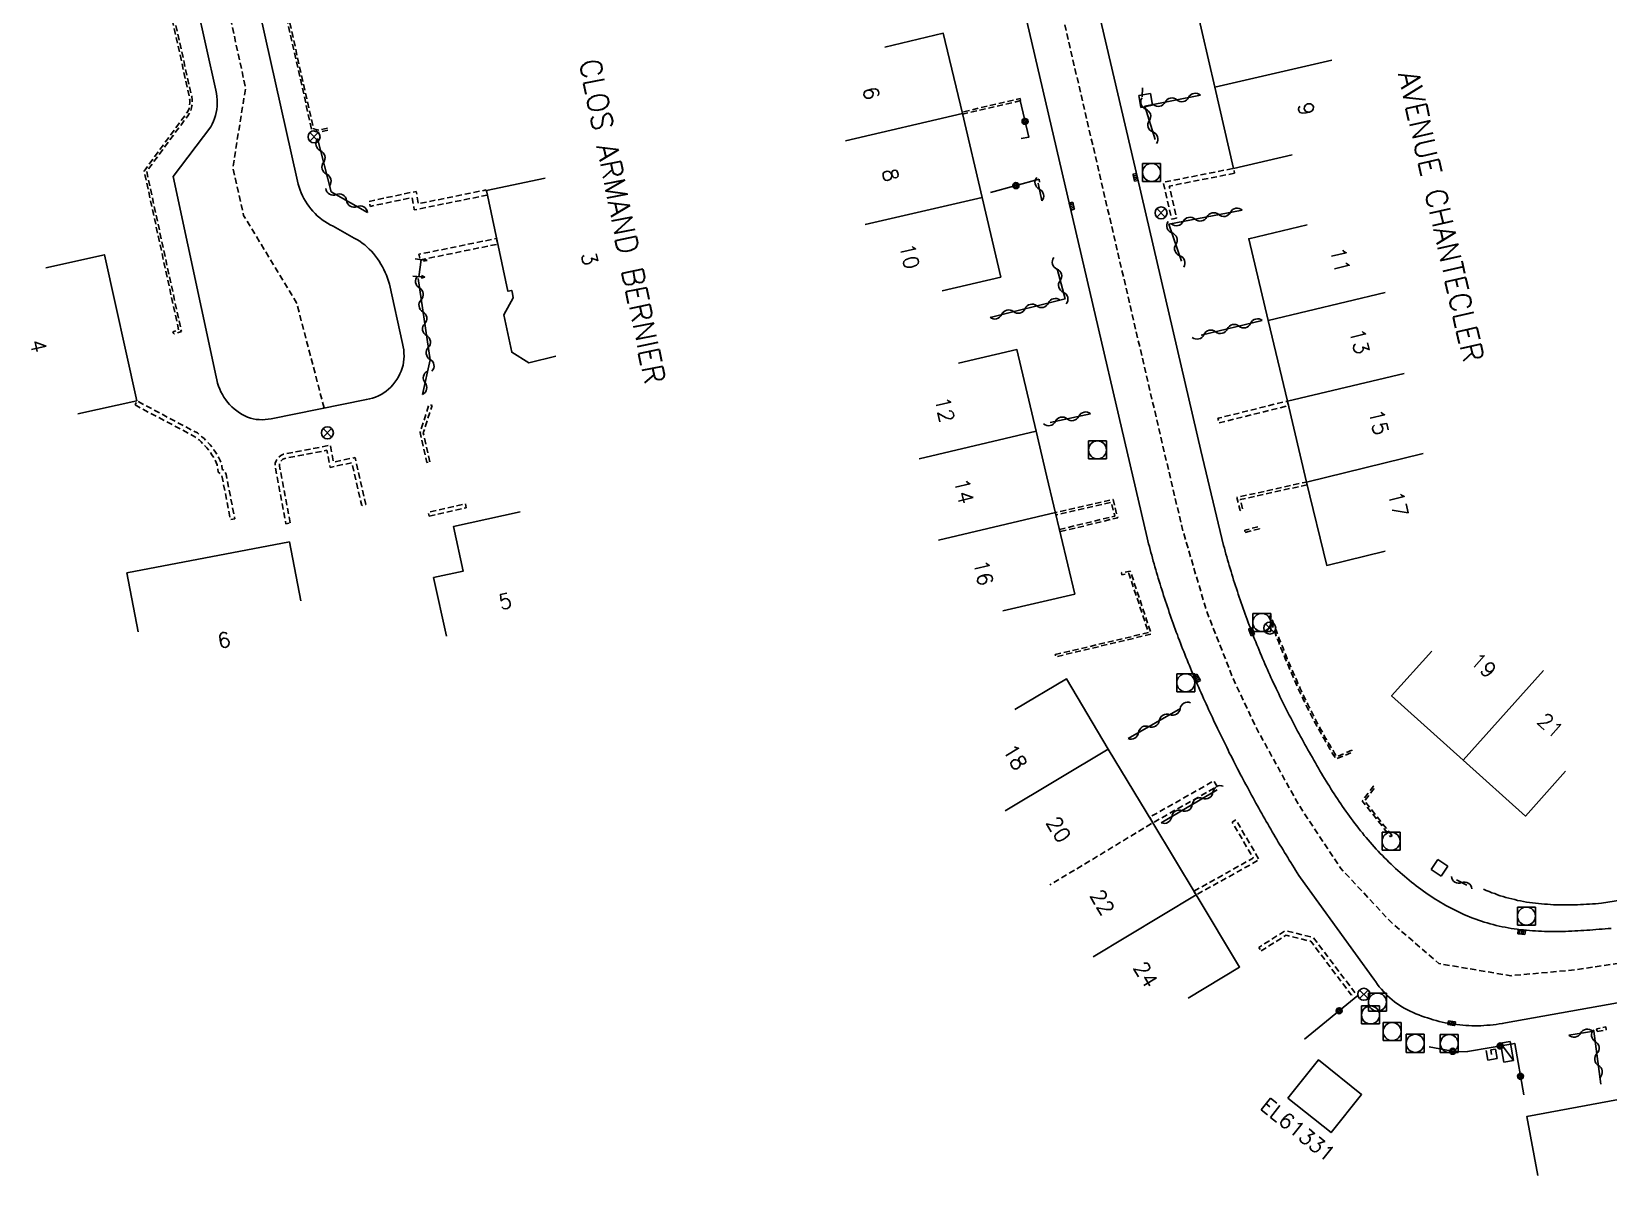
# Model space of a CAD drawing. Header units: millimetres. Extents: x 150037 to 150985, y 153000 to 154000.
# Drawn here: x 150266 to 150397.4, y 153149.7 to 153244.9 of the extents above; entities that cross this region are included whole.
import ezdxf
from ezdxf.enums import TextEntityAlignment as Align

# ---------------------------------------------------------------- set-up
doc = ezdxf.new("R2010")
doc.units = ezdxf.units.MM
doc.linetypes.add('DASHED', pattern=[0.75, 0.5, -0.25])
doc.layers.get('0').update_dxf_attribs({"linetype": 'CONTINUOUS'})
for name, color, linetype in [('W0001', 6, 'DASHED'), ('W0008', 7, 'CONTINUOUS'), ('W0100', 7, 'CONTINUOUS'), ('W0105', 7, 'CONTINUOUS'), ('W0112', 1, 'DASHED'), ('W0302', 3, 'CONTINUOUS'), ('W0310', 3, 'CONTINUOUS'), ('W0322', 7, 'CONTINUOUS'), ('W0400', 7, 'CONTINUOUS'), ('W0420', 7, 'CONTINUOUS'), ('W0432', 7, 'CONTINUOUS'), ('W0469', 7, 'CONTINUOUS'), ('W0984', 7, 'CONTINUOUS'), ('W0989', 7, 'CONTINUOUS'), ('W0991', 7, 'CONTINUOUS'), ('W1102', 7, 'CONTINUOUS')]:
    doc.layers.add(name, color=color, linetype=linetype)
doc.styles.get("Standard").update_dxf_attribs({"font": 'romans.shx', "width": 0.85})

# ---------------------------------------------------------------- blocks, each defined once
blk = doc.blocks.new('T432')
at = {"flags": 128}
for points in [[(-0.4, 2.1), (-0.4, 1.3)], [(-0.39, 2.1), (0.41, 2.1)], [(0, 1.7), (0.4, 1.7)], [(0.4, 1.3), (0.4, 1.7)], [(0.8, 0.8), (-0.8, 0.8)], [(-0.8, 0.8), (-0.8, 0)], [(0.8, 0.8), (-0.8, 0)], [(-0.8, 0), (0.8, 0)], [(-0.4, 1.3), (0.4, 1.3)], [(0.8, 0), (0.8, 0.8)]]:
    blk.add_lwpolyline(points, dxfattribs=at)
blk = doc.blocks.new('T420')
for p, q in [((0.75, 0.75), (-0.75, 0.75)), ((-0.75, 0.75), (-0.75, -0.75)), ((0.75, 0.75), (0.75, -0.75)), ((0.75, -0.75), (-0.75, -0.75))]:
    blk.add_line(p, q)
blk.add_ellipse((0, 0), major_axis=(-0.53, 0.53), ratio=1, start_param=3.926991, end_param=10.210176)
blk = doc.blocks.new('T400')
for p, q in [((-0.15, 0.3), (0.15, 0.3)), ((-0.15, -0.25), (-0.15, 0.3)), ((-0.15, 0.15), (0.15, 0.15)), ((-0.15, 0), (0.15, 0)), ((0.15, 0.3), (0.15, -0.25)), ((-0.15, -0.15), (0.15, -0.15)), ((-0.15, -0.25), (-0.15, -0.3)), ((-0.15, -0.3), (0.15, -0.3)), ((0.15, -0.3), (0.15, -0.25))]:
    blk.add_line(p, q)
blk = doc.blocks.new('t112o')
at = {"color": 0, "linetype": 'Continuous'}
for p, q in [((-0.5, 0.5), (0.5, 0.5)), ((-0.5, -0.5), (-0.5, 0.5)), ((0.5, 0.5), (0.5, -0.5)), ((0.5, -0.5), (-0.5, -0.5))]:
    blk.add_line(p, q, dxfattribs=at)
blk = doc.blocks.new('t105o')
for p, q in [((-0.5, 0), (0.5, 0)), ((0.5, 0), (0.2, 0.1)), ((0.5, 0), (0.2, -0.1))]:
    blk.add_line(p, q)
blk = doc.blocks.new('t322o')
at = {"color": 0, "linetype": 'Continuous'}
for radius in [0.25, 0.15]:
    blk.add_circle((0, 0), radius, dxfattribs=at)
blk = doc.blocks.new('t310o')
at = {"color": 0, "linetype": 'Continuous'}
for centre, start, end in [((-0.5, 0.38), 216.8699, 323.1304), ((0.5, -0.37), 36.8699, 143.1303)]:
    blk.add_arc(centre, 0.625, start, end, dxfattribs=at)
blk = doc.blocks.new('T469')
at = {"color": 0, "linetype": 'Continuous', "flags": 128}
for points in [[(-0.35, 0.35), (0.35, -0.35)], [(-0.35, -0.35), (0.35, 0.35)]]:
    blk.add_lwpolyline(points, dxfattribs=at)
at = {"color": 0, "linetype": 'Continuous'}
blk.add_circle((0, 0), 0.5, dxfattribs=at)

msp = doc.modelspace()

# ---------------------------------------------------------------- linework, layer by layer
at = {"layer": 'W0001', "flags": 128}
for points in [[(150426.51, 153170.37), (150415.89, 153170.28), (150407.32, 153168.74), (150394.54, 153166.83), (150389.23, 153166.35), (150383.24, 153167.36), (150379.26, 153170.8), (150375.07, 153175.28), (150371.51, 153180.66), (150368.05, 153186.94), (150366.1, 153191.09), (150363.87, 153196.76), (150361.89, 153203.5), (150360.4, 153209.82), (150358.88, 153216.33), (150352.5, 153243.7), (150345.45, 153273.85), (150343.01, 153284.16)], [(150290.4, 153213.6), (150288.11, 153222.34), (150283.69, 153229.63), (150282.8, 153233.63), (150283.86, 153240.24), (150282.46, 153246.65), (150278.96, 153262.34), (150277.41, 153269.58)]]:
    msp.add_lwpolyline(points, dxfattribs=at)
at = {"layer": 'W0008', "flags": 128}
for points in [[(150341.89, 153275.95), (150352.54, 153230.32), (150358.95, 153202.78), (150359.01, 153202.54), (150359.07, 153202.3), (150359.13, 153202.06), (150359.2, 153201.82), (150359.26, 153201.58), (150359.33, 153201.34), (150359.39, 153201.1), (150359.46, 153200.86), (150359.53, 153200.62), (150359.59, 153200.38), (150359.66, 153200.14), (150359.73, 153199.9), (150359.8, 153199.66), (150359.87, 153199.43), (150359.95, 153199.19), (150360.02, 153198.95), (150360.09, 153198.71), (150360.17, 153198.48), (150360.24, 153198.24), (150360.32, 153198), (150360.39, 153197.77), (150360.47, 153197.53), (150360.55, 153197.3), (150360.63, 153197.06), (150360.71, 153196.82), (150360.79, 153196.59), (150360.87, 153196.35), (150360.95, 153196.12), (150361.03, 153195.89), (150361.12, 153195.65), (150361.2, 153195.42), (150361.29, 153195.19), (150361.37, 153194.95), (150361.46, 153194.72), (150361.54, 153194.49), (150361.63, 153194.25), (150361.72, 153194.02), (150361.81, 153193.79), (150361.9, 153193.56), (150361.99, 153193.33), (150362.08, 153193.1), (150362.18, 153192.86), (150362.27, 153192.63), (150362.36, 153192.4), (150362.46, 153192.17), (150362.55, 153191.94), (150362.65, 153191.71), (150362.75, 153191.48), (150362.84, 153191.26), (150362.94, 153191.03), (150363.04, 153190.8), (150363.14, 153190.57), (150363.24, 153190.34), (150363.34, 153190.11), (150363.44, 153189.88), (150363.55, 153189.65), (150363.65, 153189.42), (150363.75, 153189.2), (150363.85, 153188.97), (150363.96, 153188.74), (150364.06, 153188.51), (150364.17, 153188.29), (150364.27, 153188.06), (150364.38, 153187.83), (150364.48, 153187.61), (150364.59, 153187.38), (150364.7, 153187.16), (150364.8, 153186.93), (150364.91, 153186.7), (150365.02, 153186.48), (150365.13, 153186.25), (150365.24, 153186.03), (150365.35, 153185.81), (150365.46, 153185.58), (150365.57, 153185.36), (150365.68, 153185.13), (150365.79, 153184.91), (150365.91, 153184.69), (150366.02, 153184.47), (150366.13, 153184.24), (150366.24, 153184.02), (150366.36, 153183.8), (150366.47, 153183.58), (150366.59, 153183.36), (150366.7, 153183.13), (150366.82, 153182.91), (150366.94, 153182.69), (150367.05, 153182.47), (150367.17, 153182.25), (150367.29, 153182.03), (150367.41, 153181.81), (150367.53, 153181.59), (150367.65, 153181.37), (150367.77, 153181.15), (150367.89, 153180.94), (150368.01, 153180.72), (150368.13, 153180.5), (150368.25, 153180.28), (150368.37, 153180.06), (150368.49, 153179.85), (150368.62, 153179.63), (150368.74, 153179.41), (150368.86, 153179.19), (150368.99, 153178.98), (150369.11, 153178.76), (150369.24, 153178.55), (150369.37, 153178.33), (150369.49, 153178.11), (150369.62, 153177.9), (150369.75, 153177.68), (150369.87, 153177.47), (150370, 153177.25), (150370.13, 153177.04), (150370.26, 153176.83), (150370.39, 153176.61), (150370.52, 153176.4), (150370.65, 153176.19), (150370.78, 153175.97), (150370.91, 153175.76), (150371.04, 153175.55), (150371.18, 153175.34), (150371.31, 153175.12), (150371.44, 153174.91), (150371.58, 153174.7), (150371.71, 153174.49), (150377.83, 153166.05), (150377.98, 153165.84), (150378.13, 153165.62), (150378.28, 153165.42), (150378.45, 153165.22), (150378.62, 153165.03), (150378.79, 153164.85), (150378.97, 153164.67), (150379.16, 153164.5), (150379.35, 153164.34), (150379.55, 153164.18), (150379.75, 153164.03), (150379.96, 153163.89), (150380.17, 153163.76), (150380.4, 153163.63), (150380.62, 153163.5), (150380.86, 153163.39), (150381.09, 153163.28), (150381.33, 153163.18), (150381.57, 153163.08), (150381.81, 153162.99), (150382.06, 153162.91), (150382.3, 153162.83), (150382.54, 153162.75), (150382.78, 153162.68), (150383.03, 153162.61), (150383.27, 153162.55), (150383.51, 153162.49), (150383.76, 153162.44), (150384.01, 153162.39), (150384.25, 153162.35), (150384.5, 153162.31), (150384.75, 153162.28), (150384.99, 153162.25), (150385.24, 153162.23), (150385.49, 153162.21), (150385.74, 153162.2), (150385.99, 153162.19), (150386.24, 153162.18), (150386.49, 153162.18), (150386.74, 153162.19), (150387, 153162.2), (150387.25, 153162.22), (150387.5, 153162.24), (150387.76, 153162.26), (150388.01, 153162.3), (150388.27, 153162.33), (150388.52, 153162.37), (150388.78, 153162.42), (150416.78, 153167.42)], [(150276.55, 153261.71), (150281.37, 153240.04), (150281.43, 153239.78), (150281.47, 153239.52), (150281.49, 153239.25), (150281.5, 153238.99), (150281.48, 153238.72), (150281.46, 153238.45), (150281.41, 153238.2), (150281.35, 153237.94), (150281.28, 153237.7), (150281.18, 153237.46), (150281.08, 153237.22), (150280.96, 153236.99), (150277.84, 153232.87), (150281.42, 153216.2), (150281.47, 153215.93), (150281.53, 153215.67), (150281.61, 153215.42), (150281.7, 153215.17), (150281.81, 153214.94), (150281.93, 153214.71), (150282.06, 153214.49), (150282.2, 153214.28), (150282.36, 153214.08), (150282.53, 153213.89), (150282.71, 153213.71), (150282.91, 153213.53), (150283.12, 153213.36), (150283.34, 153213.21), (150283.57, 153213.07), (150283.79, 153212.95), (150284.02, 153212.84), (150284.26, 153212.76), (150284.49, 153212.7), (150284.73, 153212.65), (150284.98, 153212.63), (150285.23, 153212.62), (150285.48, 153212.63), (150285.73, 153212.66), (150285.99, 153212.71), (150293.92, 153214.31), (150294.18, 153214.36), (150294.44, 153214.42), (150294.69, 153214.51), (150294.92, 153214.61), (150295.15, 153214.72), (150295.37, 153214.85), (150295.57, 153215), (150295.77, 153215.16), (150295.95, 153215.33), (150296.13, 153215.53), (150296.29, 153215.74), (150296.45, 153215.96), (150296.59, 153216.19), (150296.71, 153216.43), (150296.82, 153216.67), (150296.9, 153216.92), (150296.97, 153217.16), (150297.02, 153217.41), (150297.05, 153217.66), (150297.06, 153217.92), (150297.05, 153218.17), (150297.03, 153218.43), (150296.98, 153218.7), (150296.92, 153218.96), (150295.85, 153223.9), (150295.77, 153224.15), (150295.69, 153224.4), (150295.59, 153224.65), (150295.49, 153224.89), (150295.38, 153225.13), (150295.26, 153225.36), (150295.13, 153225.58), (150294.99, 153225.81), (150294.84, 153226.02), (150294.68, 153226.24), (150294.52, 153226.45), (150294.34, 153226.64), (150294.16, 153226.83), (150293.97, 153227.01), (150293.78, 153227.18), (150293.57, 153227.33), (150293.36, 153227.48), (150293.13, 153227.61), (150292.9, 153227.74), (150291.15, 153228.73), (150290.91, 153228.84), (150290.68, 153228.97), (150290.45, 153229.11), (150290.23, 153229.26), (150290.03, 153229.42), (150289.83, 153229.59), (150289.64, 153229.78), (150289.46, 153229.97), (150289.29, 153230.18), (150289.13, 153230.39), (150288.98, 153230.6), (150288.85, 153230.82), (150288.72, 153231.04), (150288.61, 153231.27), (150288.5, 153231.51), (150288.41, 153231.74), (150288.33, 153231.99), (150288.25, 153232.23), (150288.19, 153232.48), (150288.14, 153232.74), (150284.16, 153250.48)], [(150397.59, 153170.29), (150397.33, 153170.27), (150397.08, 153170.25), (150396.83, 153170.23), (150396.58, 153170.21), (150396.32, 153170.19), (150396.07, 153170.17), (150395.82, 153170.15), (150395.57, 153170.13), (150395.31, 153170.12), (150395.06, 153170.1), (150394.81, 153170.09), (150394.56, 153170.07), (150394.31, 153170.06), (150394.05, 153170.05), (150393.8, 153170.04), (150393.55, 153170.04), (150393.3, 153170.03), (150393.04, 153170.03), (150392.79, 153170.03), (150392.54, 153170.03), (150392.29, 153170.03), (150392.04, 153170.04), (150391.79, 153170.05), (150391.53, 153170.06), (150391.28, 153170.07), (150391.03, 153170.09), (150390.78, 153170.11), (150390.53, 153170.13), (150390.28, 153170.16), (150390.03, 153170.18), (150389.77, 153170.22), (150389.52, 153170.25), (150389.27, 153170.29), (150389.02, 153170.33), (150388.77, 153170.38), (150388.52, 153170.43), (150388.27, 153170.48), (150388.02, 153170.54), (150387.77, 153170.6), (150387.52, 153170.67), (150387.27, 153170.74), (150387.02, 153170.81), (150386.78, 153170.89), (150386.54, 153170.97), (150386.31, 153171.05), (150386.07, 153171.14), (150385.84, 153171.23), (150385.61, 153171.33), (150385.38, 153171.42), (150385.15, 153171.53), (150384.92, 153171.63), (150384.7, 153171.74), (150384.48, 153171.85), (150384.26, 153171.96), (150384.04, 153172.08), (150383.82, 153172.2), (150383.61, 153172.32), (150383.4, 153172.44), (150383.19, 153172.57), (150382.98, 153172.7), (150382.77, 153172.83), (150382.56, 153172.97), (150382.36, 153173.11), (150382.15, 153173.25), (150381.95, 153173.39), (150381.75, 153173.54), (150381.55, 153173.69), (150381.36, 153173.84), (150381.16, 153173.99), (150380.97, 153174.14), (150380.77, 153174.3), (150380.58, 153174.46), (150380.39, 153174.62), (150380.2, 153174.78), (150380.01, 153174.95), (150379.82, 153175.11), (150379.64, 153175.28), (150379.45, 153175.45), (150379.26, 153175.63), (150379.08, 153175.81), (150378.9, 153175.98), (150378.72, 153176.16), (150378.54, 153176.34), (150378.36, 153176.53), (150378.19, 153176.71), (150378.02, 153176.89), (150377.85, 153177.08), (150377.68, 153177.27), (150377.51, 153177.46), (150377.35, 153177.65), (150377.19, 153177.84), (150377.02, 153178.03), (150376.87, 153178.23), (150376.71, 153178.42), (150376.55, 153178.62), (150376.4, 153178.82), (150376.25, 153179.02), (150376.09, 153179.22), (150375.95, 153179.42), (150375.8, 153179.62), (150375.65, 153179.82), (150375.5, 153180.03), (150375.36, 153180.23), (150375.22, 153180.44), (150375.08, 153180.65), (150374.94, 153180.86), (150374.8, 153181.06), (150374.66, 153181.27), (150374.52, 153181.48), (150374.39, 153181.69), (150374.25, 153181.91), (150374.12, 153182.12), (150373.99, 153182.33), (150373.86, 153182.55), (150373.72, 153182.76), (150373.59, 153182.98), (150373.47, 153183.19), (150373.34, 153183.41), (150373.21, 153183.63), (150373.08, 153183.84), (150372.96, 153184.06), (150372.83, 153184.28), (150372.71, 153184.5), (150372.58, 153184.72), (150372.46, 153184.94), (150372.34, 153185.16), (150372.21, 153185.38), (150372.09, 153185.6), (150371.97, 153185.82), (150371.85, 153186.04), (150371.73, 153186.26), (150371.6, 153186.48), (150371.48, 153186.7), (150371.37, 153186.92), (150371.25, 153187.14), (150371.13, 153187.36), (150371.01, 153187.58), (150370.9, 153187.8), (150370.78, 153188.03), (150370.67, 153188.25), (150370.56, 153188.47), (150370.44, 153188.69), (150370.33, 153188.92), (150370.22, 153189.14), (150370.11, 153189.36), (150370, 153189.59), (150369.9, 153189.81), (150369.79, 153190.04), (150369.68, 153190.26), (150369.58, 153190.49), (150369.47, 153190.71), (150369.37, 153190.94), (150369.26, 153191.16), (150369.16, 153191.39), (150369.06, 153191.62), (150368.96, 153191.84), (150368.86, 153192.07), (150368.76, 153192.3), (150368.66, 153192.53), (150368.56, 153192.76), (150368.46, 153192.98), (150368.37, 153193.21), (150368.27, 153193.44), (150368.18, 153193.67), (150368.08, 153193.9), (150367.99, 153194.13), (150367.9, 153194.36), (150367.81, 153194.59), (150367.72, 153194.83), (150367.63, 153195.06), (150367.54, 153195.29), (150367.45, 153195.52), (150367.36, 153195.75), (150367.28, 153195.99), (150367.19, 153196.22), (150367.11, 153196.45), (150367.02, 153196.69), (150366.94, 153196.92), (150366.86, 153197.16), (150366.77, 153197.39), (150366.69, 153197.63), (150366.61, 153197.86), (150366.53, 153198.1), (150366.46, 153198.34), (150366.38, 153198.57), (150366.3, 153198.81), (150366.22, 153199.05), (150366.15, 153199.28), (150366.08, 153199.52), (150366, 153199.76), (150365.93, 153200), (150365.86, 153200.24), (150365.79, 153200.48), (150365.71, 153200.72), (150365.65, 153200.96), (150365.58, 153201.2), (150365.51, 153201.44), (150365.44, 153201.68), (150365.38, 153201.92), (150365.31, 153202.16), (150363.43, 153210.06), (150358.15, 153232.77), (150351.29, 153262.04)]]:
    msp.add_lwpolyline(points, dxfattribs=at)
at = {"layer": 'W0100', "flags": 128}
for points in [[(150371.02, 153234.66), (150366.15, 153233.54), (150364.59, 153240.31), (150363.01, 153247.12), (150361.4, 153253.94), (150359.75, 153260.77), (150364.61, 153261.94)], [(150337.11, 153243.63), (150341.97, 153244.79), (150343.57, 153238.12), (150345.21, 153231.13), (150346.75, 153224.49), (150341.88, 153223.36)], [(150309.7, 153217.91), (150307.45, 153217.37), (150306.02, 153218.24), (150305.36, 153221.35), (150306.13, 153222.78), (150306.08, 153223.13), (150306.02, 153223.39), (150305.7, 153223.32), (150303.91, 153231.69), (150308.8, 153232.73)], [(150378.76, 153201.68), (150373.9, 153200.5), (150372.22, 153207.44), (150370.63, 153214.17), (150369.03, 153220.89), (150367.41, 153227.68), (150372.28, 153228.84)], [(150267.22, 153225.27), (150272.1, 153226.35), (150274.79, 153214.2), (150269.9, 153213.12)], [(150298.29, 153224.53), (150298.48, 153225.94)], [(150346.93, 153196.71), (150352.92, 153198.11), (150350.6, 153207.87), (150349.7, 153211.68), (150348.1, 153218.46), (150343.24, 153217.32)], [(150306.74, 153204.97), (150301.18, 153203.74), (150301.99, 153200.02), (150299.52, 153199.48), (150300.59, 153194.6)], [(150274.92, 153194.96), (150273.98, 153199.87), (150287.51, 153202.45), (150288.45, 153197.54)], [(150393.8, 153183.36), (150390.46, 153179.64), (150385.27, 153184.3), (150379.31, 153189.64), (150382.65, 153193.36)], [(150347.92, 153188.5), (150352.22, 153191.07), (150355.71, 153185.21), (150359.41, 153179.07), (150363.02, 153173.07), (150366.64, 153167.07), (150362.36, 153164.49)], [(150412.14, 153153.55), (150411.23, 153158.46), (150390.57, 153154.64), (150391.48, 153149.72)]]:
    msp.add_lwpolyline(points, dxfattribs=at)
msp.add_lwpolyline([(150370.67, 153156.16), (150374.27, 153153.29), (150376.81, 153156.46), (150373.21, 153159.34)], close=True, dxfattribs=at)
at = {"layer": 'W0112', "flags": 128}
for points in [[(150290.68, 153236.89), (150289.95, 153236.71), (150289.52, 153236.83), (150286.53, 153250.14), (150286.49, 153250.39), (150286.55, 153250.63), (150286.66, 153250.83), (150286.78, 153251.02), (150286.92, 153251.2), (150287.07, 153251.36), (150287.24, 153251.51), (150287.42, 153251.64), (150287.62, 153251.75), (150287.85, 153251.86), (150287.78, 153252), (150287.55, 153251.9), (150287.34, 153251.78), (150287.14, 153251.64), (150286.96, 153251.48), (150286.8, 153251.31), (150286.65, 153251.12), (150286.51, 153250.91), (150286.4, 153250.69), (150286.33, 153250.4), (150286.37, 153250.12), (150289.38, 153236.7), (150289.95, 153236.54), (150290.72, 153236.73)], [(150277.26, 153248.11), (150279.18, 153239.49), (150279.21, 153239.24), (150279.22, 153239), (150279.19, 153238.77), (150279.15, 153238.53), (150279.05, 153238.28), (150278.89, 153238.05), (150275.41, 153233.32), (150278.28, 153220.1), (150277.81, 153219.95), (150277.87, 153219.77), (150278.51, 153219.96), (150275.62, 153233.28), (150279.05, 153237.93), (150279.22, 153238.19), (150279.33, 153238.48), (150279.39, 153238.74), (150279.41, 153239), (150279.41, 153239.26), (150279.37, 153239.52), (150277.45, 153248.15)], [(150348.4, 153239.18), (150343.58, 153238.06), (150343.54, 153238.23), (150348.36, 153239.35)], [(150366.23, 153233.14), (150360.78, 153232.07), (150361.39, 153229.4), (150361, 153229.31), (150360.29, 153232.39), (150366.15, 153233.54)], [(150294.14, 153230.8), (150298.07, 153231.63), (150298.25, 153230.6), (150303.9, 153231.75), (150303.99, 153231.32), (150297.91, 153230.09), (150297.72, 153231.11), (150294.23, 153230.38)], [(150298.39, 153225.92), (150304.85, 153227.24), (150304.76, 153227.71), (150298.3, 153226.39)], [(150274.65, 153213.85), (150279.64, 153211.21), (150279.8, 153211.08), (150279.98, 153210.94), (150280.15, 153210.78), (150280.31, 153210.62), (150280.47, 153210.46), (150280.62, 153210.29), (150280.76, 153210.11), (150280.91, 153209.91), (150281.05, 153209.71), (150281.18, 153209.5), (150281.3, 153209.28), (150281.41, 153209.06), (150281.49, 153208.88), (150281.57, 153208.25), (150281.81, 153208.12), (150281.88, 153207.97), (150282.6, 153204.31), (150282.96, 153204.38), (150282.23, 153208.09), (150282.09, 153208.39), (150281.91, 153208.48), (150281.85, 153208.98), (150281.74, 153209.22), (150281.62, 153209.46), (150281.5, 153209.68), (150281.36, 153209.91), (150281.21, 153210.12), (150281.06, 153210.33), (150280.9, 153210.52), (150280.74, 153210.71), (150280.57, 153210.88), (150280.4, 153211.05), (150280.22, 153211.21), (150280.03, 153211.37), (150279.84, 153211.52), (150274.82, 153214.18)], [(150364.93, 153212.36), (150370.72, 153213.79), (150370.62, 153214.18), (150364.84, 153212.74)], [(150299.2, 153209.13), (150298.66, 153211.54), (150299.39, 153213.82), (150299.14, 153213.9), (150298.39, 153211.55), (150298.94, 153209.07)], [(150287.57, 153204.04), (150286.69, 153208.75), (150286.69, 153208.94), (150286.74, 153209.09), (150286.84, 153209.23), (150286.97, 153209.33), (150287.13, 153209.41), (150290.63, 153210.08), (150290.91, 153208.65), (150292.71, 153209.05), (150293.53, 153205.49), (150293.88, 153205.57), (150292.98, 153209.48), (150291.19, 153209.09), (150290.91, 153210.5), (150287.02, 153209.75), (150286.78, 153209.64), (150286.58, 153209.48), (150286.42, 153209.27), (150286.32, 153209), (150286.33, 153208.71), (150287.21, 153203.97)], [(150372.27, 153207.21), (150366.7, 153205.98), (150366.91, 153205.13), (150366.68, 153205.07), (150366.42, 153206.16), (150372.22, 153207.44)], [(150299.15, 153204.59), (150302.24, 153205.29), (150302.17, 153205.61), (150299.08, 153204.91)], [(150351.64, 153203.49), (150356.25, 153204.6), (150355.96, 153205.75), (150351.35, 153204.71), (150351.31, 153204.9), (150356.11, 153205.99), (150356.49, 153204.46), (150351.69, 153203.3)], [(150367.11, 153203.24), (150368.3, 153203.54), (150368.25, 153203.73), (150367.07, 153203.43)], [(150351.28, 153193.07), (150359.06, 153194.91), (150357.42, 153199.83), (150356.84, 153199.72), (150356.81, 153199.89), (150357.54, 153200.03), (150359.29, 153194.78), (150351.33, 153192.89)], [(150376, 153185.11), (150374.74, 153184.57), (150374.68, 153184.66), (150374.55, 153184.87), (150374.43, 153185.08), (150374.3, 153185.29), (150374.18, 153185.5), (150374.06, 153185.71), (150373.94, 153185.92), (150373.81, 153186.13), (150373.69, 153186.34), (150373.58, 153186.55), (150373.46, 153186.76), (150373.34, 153186.98), (150373.22, 153187.19), (150373.11, 153187.4), (150372.99, 153187.62), (150372.88, 153187.83), (150372.77, 153188.05), (150372.66, 153188.27), (150372.55, 153188.48), (150372.44, 153188.7), (150372.33, 153188.92), (150372.22, 153189.14), (150372.11, 153189.36), (150372.01, 153189.57), (150371.91, 153189.8), (150371.8, 153190.02), (150371.7, 153190.24), (150371.6, 153190.46), (150371.5, 153190.68), (150371.4, 153190.91), (150371.31, 153191.13), (150371.21, 153191.35), (150371.11, 153191.58), (150371.01, 153191.8), (150370.92, 153192.02), (150370.82, 153192.26), (150370.72, 153192.5), (150370.62, 153192.73), (150370.52, 153192.97), (150370.43, 153193.2), (150370.33, 153193.44), (150370.24, 153193.68), (150370.14, 153193.91), (150370.05, 153194.15), (150369.95, 153194.39), (150369.86, 153194.63), (150369.77, 153194.87), (150369.68, 153195.1), (150369.59, 153195.34), (150369.5, 153195.58), (150369.41, 153195.82), (150369.32, 153196.06), (150369.23, 153196.3), (150369.09, 153196.25), (150369.18, 153196.01), (150369.27, 153195.77), (150369.36, 153195.53), (150369.45, 153195.29), (150369.54, 153195.05), (150369.63, 153194.81), (150369.72, 153194.57), (150369.81, 153194.33), (150369.9, 153194.1), (150370, 153193.86), (150370.09, 153193.62), (150370.19, 153193.38), (150370.29, 153193.15), (150370.38, 153192.91), (150370.48, 153192.67), (150370.58, 153192.44), (150370.68, 153192.2), (150370.78, 153191.97), (150370.87, 153191.74), (150370.97, 153191.52), (150371.07, 153191.29), (150371.17, 153191.07), (150371.26, 153190.84), (150371.36, 153190.62), (150371.46, 153190.4), (150371.56, 153190.17), (150371.67, 153189.95), (150371.77, 153189.73), (150371.87, 153189.51), (150371.98, 153189.29), (150372.08, 153189.07), (150372.19, 153188.85), (150372.3, 153188.63), (150372.41, 153188.41), (150372.52, 153188.2), (150372.63, 153187.98), (150372.75, 153187.76), (150372.86, 153187.55), (150372.97, 153187.33), (150373.09, 153187.12), (150373.21, 153186.9), (150373.32, 153186.69), (150373.44, 153186.48), (150373.56, 153186.27), (150373.68, 153186.05), (150373.8, 153185.84), (150373.93, 153185.63), (150374.05, 153185.42), (150374.17, 153185.21), (150374.3, 153185), (150374.42, 153184.79), (150374.55, 153184.58), (150374.68, 153184.38), (150376.06, 153184.97)], [(150379.34, 153178.02), (150377.05, 153180.89), (150377.93, 153182.03), (150377.8, 153182.13), (150376.85, 153180.89), (150379.22, 153177.92)], [(150362.84, 153173.38), (150367.78, 153176.14), (150366.02, 153179.14), (150366.34, 153179.32), (150368.28, 153176), (150363.02, 153173.07)], [(150368.43, 153168.41), (150370.52, 153169.72), (150372.58, 153169.21), (150375.96, 153164.74), (150376.24, 153164.95), (150372.79, 153169.52), (150370.46, 153170.1), (150368.24, 153168.7)], [(150396.42, 153161.7), (150397.18, 153161.84), (150397.14, 153162.08), (150396.38, 153161.93)]]:
    msp.add_lwpolyline(points, close=True, dxfattribs=at)
msp.add_lwpolyline([(150359.41, 153179.07), (150359.15, 153179.54), (150364.5, 153182.56), (150364.77, 153182.09), (150359.41, 153179.07), (150350.85, 153173.9)], dxfattribs=at)
at = {"layer": 'W0302', "flags": 128}
msp.add_lwpolyline([(150386.96, 153173.55), (150387.19, 153173.45), (150387.42, 153173.36), (150387.65, 153173.26), (150387.89, 153173.18), (150388.12, 153173.09), (150388.36, 153173.01), (150388.6, 153172.94), (150388.83, 153172.87), (150389.07, 153172.8), (150389.32, 153172.74), (150389.56, 153172.68), (150389.8, 153172.62), (150390.05, 153172.57), (150390.29, 153172.52), (150390.54, 153172.48), (150390.79, 153172.44), (150391.04, 153172.41), (150391.29, 153172.38), (150391.54, 153172.35), (150391.79, 153172.32), (150392.04, 153172.3), (150392.29, 153172.29), (150392.54, 153172.27), (150392.79, 153172.26), (150393.04, 153172.25), (150393.29, 153172.25), (150393.54, 153172.24), (150393.79, 153172.24), (150394.04, 153172.24), (150394.29, 153172.25), (150394.55, 153172.25), (150394.8, 153172.26), (150395.05, 153172.27), (150395.3, 153172.28), (150395.55, 153172.3), (150395.8, 153172.31), (150396.05, 153172.32), (150396.3, 153172.34), (150396.55, 153172.36), (150396.8, 153172.38), (150400.84, 153173.03)], dxfattribs=at)
at = {"layer": 'W0310', "flags": 128}
for points in [[(150358.56, 153240.24), (150358.53, 153239.5)], [(150363.38, 153239.65), (150358.74, 153238.72), (150359.62, 153235.96)], [(150294, 153229.88), (150290.98, 153231.6), (150289.84, 153236.03)], [(150350.18, 153230.84), (150349.86, 153232.3)], [(150366.86, 153230.07), (150360.76, 153228.9), (150361.82, 153225.82)], [(150345.86, 153221.14), (150352.11, 153222.68), (150351.44, 153225.17)], [(150298.59, 153214.73), (150299.24, 153217.61), (150298.22, 153224.38)], [(150368.53, 153220.89), (150363.44, 153219.66)], [(150354.23, 153213.12), (150350.88, 153212.4)], [(150357.36, 153186.08), (150361.73, 153188.59)], [(150360.12, 153179.07), (150364.79, 153181.82)], [(150384.7, 153174.33), (150385.58, 153173.88)], [(150394.07, 153161.39), (150396.15, 153161.74), (150396.74, 153157.31)]]:
    msp.add_lwpolyline(points, dxfattribs=at)
at = {"layer": 'W0322', "flags": 128}
for points in [[(150348.44, 153236.02), (150349.08, 153236.14), (150348.38, 153239.2)], [(150349.95, 153232.64), (150345.89, 153231.53)], [(150349.95, 153232.64), (150349.98, 153232.4)], [(150376.49, 153164.69), (150372.04, 153161.06)], [(150382.44, 153160.44), (150384.65, 153160.02), (150385.63, 153160.03), (150389.56, 153160.71), (150390.31, 153156.43)]]:
    msp.add_lwpolyline(points, dxfattribs=at)
at = {"layer": 'W1102', "flags": 128}
for points in [[(150364.59, 153240.31), (150374.34, 153242.55)], [(150343.57, 153238.12), (150333.83, 153235.83)], [(150345.21, 153231.13), (150335.47, 153228.87)], [(150369.03, 153220.89), (150378.76, 153223.2)], [(150370.63, 153214.17), (150380.36, 153216.48)], [(150349.7, 153211.68), (150339.97, 153209.37)], [(150372.22, 153207.44), (150381.94, 153209.8)], [(150351.31, 153204.9), (150341.58, 153202.59)], [(150385.27, 153184.3), (150391.95, 153191.74)], [(150355.71, 153185.21), (150347.13, 153180.08)], [(150363.02, 153173.07), (150354.45, 153167.92)]]:
    msp.add_lwpolyline(points, dxfattribs=at)

# ---------------------------------------------------------------- block references
at = {"layer": 'W0105'}
for p, rotation in [((150298.48, 153225.94), 352.7279730868058), ((150298.29, 153224.53), 356.0488376057532)]:
    msp.add_blockref('t105o', p, dxfattribs=dict(at, rotation=rotation))
at = {"layer": 'W0112'}
for p, rotation in [((150358.82, 153239.2), 190.2110134812159), ((150383.3, 153175.32), 236.180489909663)]:
    msp.add_blockref('t112o', p, dxfattribs=dict(at, rotation=rotation))
at = {"layer": 'W0310'}
for p, rotation in [((150358.82, 153238.47), 287.6502226508597), ((150360.44, 153239.06), 191.249023890659), ((150362.4, 153239.45), 191.249023890659), ((150359.42, 153236.57), 287.6502226508597), ((150290.1, 153235.01), 104.4344436957661), ((150290.6, 153233.07), 104.4344436957661), ((150349.97, 153231.82), 102.2210951069381), ((150291.4, 153231.37), 150.2800726742122), ((150293.14, 153230.37), 150.2800726742122), ((150363.92, 153229.51), 190.8465032689006), ((150365.88, 153229.89), 190.8465032689006), ((150361.01, 153228.17), 289.0417662195816), ((150361.95, 153229.13), 190.8465032689006), ((150361.66, 153226.27), 289.0417662195816), ((150351.44, 153225.16), 105.0083165585168), ((150298.34, 153223.59), 98.57727412129165), ((150351.96, 153223.23), 105.0083165585168), ((150298.63, 153221.61), 98.57727412129165), ((150348.78, 153221.86), 13.78366267693023), ((150350.72, 153222.33), 13.78366267693023), ((150298.93, 153219.63), 98.57727412129165), ((150346.83, 153221.38), 13.78366267693023), ((150365.62, 153220.18), 193.5678830224157), ((150367.56, 153220.65), 193.5678830224157), ((150363.67, 153219.71), 193.5678830224157), ((150299.23, 153217.65), 98.57727412129165), ((150298.81, 153215.7), 77.27700106011204), ((150351.3, 153212.49), 192.1712991507145), ((150353.25, 153212.91), 192.1712991507145), ((150361.7, 153188.57), 29.81230922648121), ((150359.96, 153187.57), 29.81230922648121), ((150358.23, 153186.58), 29.81230922648121), ((150362.71, 153180.6), 30.51779533413246), ((150364.43, 153181.61), 30.51779533413246), ((150360.99, 153179.58), 30.51779533413246), ((150385.14, 153174.1), 148.8887907411216), ((150395.05, 153161.56), 9.726206601285911), ((150396.27, 153160.86), 277.6143321249573), ((150396.53, 153158.88), 277.6143321249573)]:
    msp.add_blockref('t310o', p, dxfattribs=dict(at, rotation=rotation))
at = {"layer": 'W0322'}
for p, rotation in [((150348.78, 153237.45), 102.7703098055354), ((150348.02, 153232.11), 195.3300931745467), ((150374.94, 153163.43), 219.1709390165521), ((150384.4, 153160.06), 349.1631012794613), ((150388.35, 153160.5), 9.868589153672794), ((150390.04, 153157.98), 279.9207979167412)]:
    msp.add_blockref('t322o', p, dxfattribs=dict(at, rotation=rotation))
at = {"layer": 'W0400'}
for p, rotation in [((150357.98, 153232.8), 193.1786017464598), ((150352.67, 153230.4), 13.14071880272837), ((150367.65, 153194.98), 201.1738454375477), ((150363.1, 153191.12), 29.31147847107837), ((150390.13, 153169.96), 263.5297058686774), ((150384.31, 153162.4), 81.31729681710533)]:
    msp.add_blockref('T400', p, dxfattribs=dict(at, rotation=rotation))
at = {"layer": 'W0420'}
for p in [(150359.31, 153233.21), (150354.81, 153210.11), (150368.49, 153195.75), (150362.16, 153190.73), (150379.26, 153177.54), (150390.53, 153171.31), (150378.12, 153164.15), (150377.55, 153163.08), (150379.35, 153161.7), (150381.27, 153160.72), (150384.11, 153160.7)]:
    msp.add_blockref('T420', p, dxfattribs=at)
at = {"layer": 'W0432', "rotation": 100.1252409861142}
msp.add_blockref('T432', (150389.31, 153160.08), dxfattribs=at)
at = {"layer": 'W0469'}
for p in [(150289.56, 153236.17), (150360.1, 153229.84), (150290.67, 153211.53), (150369.16, 153195.28), (150376.99, 153164.8)]:
    msp.add_blockref('T469', p, dxfattribs=at)

# ---------------------------------------------------------------- texts
at = {"layer": 'W0984'}
msp.add_text('EL61331', height=1.25, rotation=321.3673, dxfattribs=at).set_placement((150371.5, 153153.54), align=Align.MIDDLE)
at = {"layer": 'W0989'}
for s, rotation, p in [('CLOS ARMAND BERNIER', 281.4921, (150315.24, 153229.13)), ('AVENUE CHANTECLER', 282.7824, (150383.42, 153229.54))]:
    msp.add_text(s, height=1.75, rotation=rotation, dxfattribs=at).set_placement(p, align=Align.MIDDLE)
at = {"layer": 'W0991'}
for s, rotation, p in [('6', 283.4084, (150335.97, 153239.8)), ('9', 282.9474, (150372.19, 153238.49)), ('8', 283.2486, (150337.58, 153232.99)), ('3', 283.9175, (150312.51, 153226.03)), ('10', 283.0705, (150339.16, 153226.23)), ('11', 283.3928, (150375.03, 153225.91)), ('13', 283.3654, (150376.64, 153219.15)), ('4', 282.4752, (150266.61, 153218.76)), ('12', 283.2068, (150342.09, 153213.47)), ('15', 283.32, (150378.23, 153212.42)), ('14', 283.3558, (150343.69, 153206.68)), ('17', 283.6463, (150379.86, 153205.62)), ('16', 283.3678, (150345.3, 153199.89)), ('5', 12.5735, (150305.48, 153197.52)), ('6', 10.7876, (150282.06, 153194.29)), ('19', 318.1241, (150386.96, 153192.18)), ('21', 318.1092, (150392.54, 153187.18)), ('18', 300.8274, (150347.95, 153184.55)), ('20', 301.078, (150351.57, 153178.52)), ('22', 300.9895, (150355.22, 153172.46)), ('24', 301.1167, (150358.84, 153166.45))]:
    msp.add_text(s, height=1.25, rotation=rotation, dxfattribs=at).set_placement(p, align=Align.MIDDLE)

doc.saveas('drawing.dxf')
